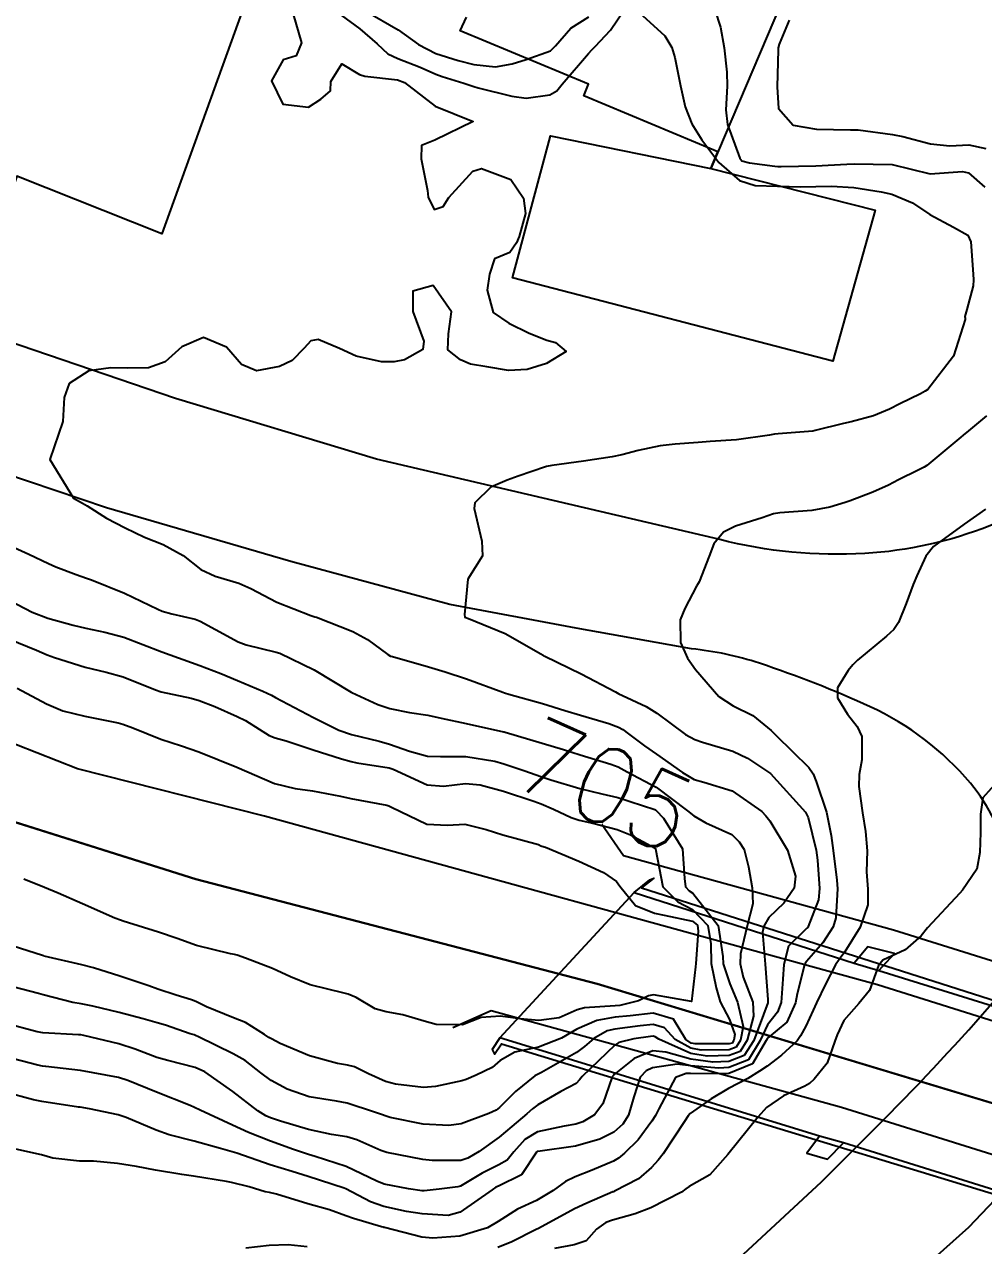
# Model space of a CAD drawing. Header units: metres. Extents: x 298520 to 308411, y 7433745 to 7450750.
# Drawn here: x 305872.2 to 305922.5, y 7435887 to 7435951 of the extents above; entities that cross this region are included whole.
import ezdxf
from ezdxf.enums import TextEntityAlignment as Align

# ---------------------------------------------------------------- set-up
doc = ezdxf.new("R2010")
doc.units = ezdxf.units.M
doc.header["$LTSCALE"] = 10
doc.linetypes.add('CONTINUO', pattern=[0])
for name, color, linetype in [('Cotas', 45, 'Continuous'), ('Curvas de Nivel 1m', 11, 'Continuous'), ('Curvas de Nivel 5m', 15, 'Continuous'), ('Edificações', 30, 'Continuous'), ('Eixo_Estaqueamento', 45, 'CONTINUO'), ('Linha Férrea', 251, 'TRACKS'), ('PONTE', 45, 'CONTINUO'), ('Pontes e viadutos', 190, 'Continuous'), ('Vias Primárias', 230, 'Continuous')]:
    doc.layers.add(name, color=color, linetype=linetype)
doc.styles.add('Style-STANDARD', font='STANDARD.shx')
doc.linetypes.add('TRACKS', pattern='A,0.15,[130,ltypeshp.shx,S=0.25,R=0,X=0,Y=0],0.15', length=0.3)

msp = doc.modelspace()

# ---------------------------------------------------------------- linework, layer by layer
at = {"layer": 'Curvas de Nivel 1m', "flags": 128}
for points, elevation in [([(305888.089, 7435952.047), (305889.794, 7435950.798), (305890.69, 7435950.016), (305891.254, 7435949.485), (305891.775, 7435949.255), (305892.96, 7435948.799), (305893.767, 7435948.427), (305894.101, 7435948.309), (305895.237, 7435947.958), (305895.76, 7435947.782), (305895.993, 7435947.714), (305897.753, 7435947.271), (305898.511, 7435947.163), (305899.754, 7435947.341), (305900.113, 7435947.549), (305900.394, 7435947.901), (305901.779, 7435949.509), (305901.957, 7435949.703), (305902.125, 7435949.877), (305902.929, 7435950.735), (305903.707, 7435951.861)], 703), ([(305904.235, 7435951.854), (305905.792, 7435950.43), (305906.145, 7435949.826), (305906.303, 7435949.3), (305906.613, 7435947.822), (305906.843, 7435946.723), (305907.202, 7435945.815), (305907.725, 7435944.98), (305908.619, 7435943.801), (305909.704, 7435942.852), (305910.519, 7435942.596), (305911.701, 7435942.557), (305912.922, 7435942.527), (305913.701, 7435942.53), (305914.529, 7435942.555), (305915.701, 7435942.485), (305917.133, 7435942.261), (305917.697, 7435942.131), (305918.775, 7435941.679), (305919.684, 7435941.076), (305920.917, 7435940.409), (305921.668, 7435939.989), (305921.832, 7435939.638), (305921.955, 7435937.946), (305921.972, 7435937.637), (305921.947, 7435937.329), (305921.62, 7435936.095), (305921.525, 7435935.731), (305921.53, 7435935.641), (305921.533, 7435935.562), (305920.916, 7435933.65), (305919.575, 7435931.9), (305919.445, 7435931.801), (305919.191, 7435931.674), (305918.111, 7435931.139), (305917.561, 7435930.868), (305916.734, 7435930.519), (305915.55, 7435930.197), (305915.152, 7435930.113), (305913.66, 7435929.738), (305913.543, 7435929.718), (305911.721, 7435929.578), (305911.541, 7435929.549), (305911.274, 7435929.498), (305909.538, 7435929.265), (305908.162, 7435929.178), (305907.536, 7435929.12), (305906.332, 7435929.025), (305905.534, 7435928.946), (305904.378, 7435928.694), (305903.529, 7435928.473), (305903.026, 7435928.367), (305901.526, 7435928.142), (305899.866, 7435927.905), (305899.578, 7435927.853), (305899.522, 7435927.838), (305898.089, 7435927.35), (305897.511, 7435927.15), (305896.664, 7435926.78), (305895.817, 7435925.947), (305895.78, 7435925.657), (305896.182, 7435923.943), (305896.225, 7435923.183), (305895.453, 7435921.95), (305895.272, 7435920.106), (305895.299, 7435919.952), (305895.393, 7435919.92), (305895.423, 7435919.912), (305895.483, 7435919.889), (305897.415, 7435919.097), (305899.277, 7435918.038), (305899.403, 7435917.965), (305899.435, 7435917.941), (305899.494, 7435917.909), (305901.389, 7435916.982), (305903.196, 7435916.041), (305903.374, 7435915.944), (305903.57, 7435915.857), (305904.811, 7435915.282), (305905.364, 7435914.932), (305906.868, 7435913.815), (305907.35, 7435913.54), (305907.751, 7435913.404), (305909.344, 7435912.94), (305910.127, 7435912.564), (305911.333, 7435911.76), (305913.165, 7435909.741), (305913.3, 7435909.458), (305913.719, 7435907.736), (305913.797, 7435907.213), (305913.904, 7435905.733), (305913.844, 7435905.137), (305913.309, 7435903.739), (305913.281, 7435903.691), (305913.232, 7435903.648), (305912.267, 7435902.705), (305912.031, 7435901.752), (305911.972, 7435900.982), (305911.881, 7435899.753), (305911.688, 7435899.245), (305911.171, 7435898.596), (305910.781, 7435897.766), (305910.164, 7435896.759), (305909.141, 7435896.353), (305908.613, 7435896.323), (305907.142, 7435896.442), (305906.439, 7435896.525), (305905.14, 7435896.336), (305904.804, 7435896.177), (305904.494, 7435895.846), (305904.154, 7435894.818), (305903.875, 7435893.852), (305903.587, 7435893.376), (305903.104, 7435892.969), (305902.373, 7435892.595), (305901.096, 7435892.232), (305899.131, 7435891.947), (305899.093, 7435891.941), (305899.074, 7435891.929), (305899.06, 7435891.91), (305898.269, 7435890.724), (305897.066, 7435890.131), (305896.925, 7435890.072), (305896.725, 7435889.935), (305895.051, 7435888.77), (305894.417, 7435888.599), (305893.05, 7435888.681), (305892.237, 7435888.802), (305891.054, 7435889.059), (305890.348, 7435889.303), (305889.063, 7435889.992), (305888.974, 7435890.031), (305887.072, 7435890.632), (305886.244, 7435890.89), (305885.081, 7435891.256), (305883.335, 7435891.851), (305883.09, 7435891.928), (305882.474, 7435892.106), (305881.097, 7435892.485), (305879.782, 7435892.822), (305879.102, 7435893.063), (305877.538, 7435893.736), (305877.11, 7435893.878), (305875.608, 7435894.185), (305875.114, 7435894.267), (305875.026, 7435894.28), (305873.118, 7435894.569), (305872.683, 7435894.661), (305871.125, 7435895.076)], 703), ([(305886.292, 7435951.579), (305886.724, 7435950.061), (305886.457, 7435949.382), (305885.774, 7435949.172), (305885.16, 7435948.079), (305885.745, 7435946.856), (305887.097, 7435946.702), (305887.749, 7435947.113), (305888.251, 7435947.55), (305888.269, 7435948.045), (305888.84, 7435948.971), (305889.767, 7435948.411), (305890.058, 7435948.318), (305891.764, 7435948.125), (305892.123, 7435947.996), (305893.744, 7435946.747), (305895.733, 7435945.95), (305893.723, 7435944.969), (305893.021, 7435944.686), (305893.009, 7435943.987), (305893.346, 7435942.333), (305893.377, 7435941.983), (305893.683, 7435941.338), (305894.163, 7435941.496), (305894.449, 7435941.969), (305895.707, 7435943.345), (305896.173, 7435943.48), (305897.703, 7435942.907), (305898.364, 7435941.923), (305898.473, 7435941.13), (305898.151, 7435939.925), (305898.01, 7435939.576), (305897.654, 7435939.081), (305896.851, 7435938.738), (305896.591, 7435937.941), (305896.467, 7435937.105), (305896.783, 7435935.938), (305897.607, 7435935.37), (305898.676, 7435934.846), (305899.599, 7435934.48), (305900.046, 7435934.352), (305900.614, 7435933.895), (305899.586, 7435933.259), (305898.567, 7435932.936), (305897.583, 7435932.9), (305896.443, 7435933.083), (305895.586, 7435933.232), (305895.075, 7435933.445), (305894.404, 7435933.968), (305894.446, 7435934.812), (305894.604, 7435935.965), (305893.633, 7435937.346), (305892.572, 7435937.047), (305892.566, 7435935.99), (305893.15, 7435934.432), (305893.097, 7435933.985), (305892.13, 7435933.452), (305891.586, 7435933.351), (305890.918, 7435933.341), (305889.589, 7435933.635), (305888.724, 7435934.039), (305887.598, 7435934.519), (305887.211, 7435934.439), (305886.862, 7435934.057), (305886.241, 7435933.409), (305885.583, 7435933.107), (305884.362, 7435932.869), (305883.584, 7435933.203), (305882.799, 7435934.108), (305881.598, 7435934.621), (305880.454, 7435934.137), (305879.585, 7435933.35), (305878.714, 7435933.026), (305877.581, 7435933.014), (305876.725, 7435933.035), (305875.58, 7435932.867), (305874.537, 7435932.206), (305874.288, 7435931.483), (305874.212, 7435930.21), (305873.523, 7435928.22), (305874.778, 7435926.201), (305875.236, 7435925.939), (305875.489, 7435925.802), (305876.505, 7435925.158), (305877.478, 7435924.637), (305878.501, 7435924.16), (305879.469, 7435923.777), (305880.525, 7435923.195), (305881.456, 7435922.461), (305882.197, 7435922.113), (305883.448, 7435921.742), (305884.079, 7435921.455), (305885.433, 7435920.752), (305887.215, 7435920.052), (305887.422, 7435919.985), (305887.515, 7435919.956), (305889.415, 7435919.211), (305890.186, 7435918.793), (305891.265, 7435918.002), (305891.402, 7435917.923), (305891.51, 7435917.89), (305893.394, 7435917.36), (305894.262, 7435917.095), (305895.384, 7435916.719), (305897.285, 7435916.02), (305897.374, 7435915.987), (305897.595, 7435915.928), (305899.368, 7435915.43), (305900.535, 7435915.063), (305901.362, 7435914.82), (305902.842, 7435914.381), (305903.356, 7435914.192), (305903.575, 7435914.076), (305903.88, 7435913.852), (305904.718, 7435913.211), (305905.342, 7435912.785), (305906.711, 7435911.816), (305907.328, 7435911.449), (305907.824, 7435911.306), (305909.319, 7435910.849), (305910.865, 7435909.767), (305911.082, 7435909.545), (305911.298, 7435909.274), (305912.209, 7435907.751), (305912.63, 7435906.379), (305912.564, 7435905.747), (305912.03, 7435904.967), (305911.237, 7435904.207), (305910.974, 7435903.764), (305910.914, 7435903.449), (305911.047, 7435901.762), (305911.185, 7435899.922), (305911.191, 7435899.76), (305911.183, 7435899.738), (305910.453, 7435897.771), (305909.95, 7435896.979), (305909.146, 7435896.67), (305908.305, 7435896.639), (305907.148, 7435896.788), (305905.832, 7435897.151), (305905.154, 7435897.217), (305904.175, 7435896.822), (305903.135, 7435895.985), (305903.072, 7435895.922), (305903.029, 7435895.861), (305902.538, 7435894.446), (305902.1, 7435893.87), (305901.488, 7435893.498), (305901.108, 7435893.375), (305900.5, 7435893.282), (305899.104, 7435892.972), (305898.436, 7435892.58), (305897.863, 7435891.922), (305897.511, 7435891.501), (305897.083, 7435891.249), (305896.204, 7435890.815), (305895.066, 7435890.136), (305894.937, 7435890.089), (305893.945, 7435889.971), (305893.159, 7435889.882), (305893.062, 7435889.883), (305892.34, 7435889.987), (305891.066, 7435890.237), (305890.675, 7435890.4), (305889.08, 7435891.155), (305887.453, 7435891.68), (305887.089, 7435891.789), (305886.311, 7435892.058), (305885.097, 7435892.49), (305883.956, 7435892.942), (305883.105, 7435893.328), (305881.412, 7435894.117), (305881.115, 7435894.256), (305880.887, 7435894.353), (305879.127, 7435895.057), (305877.627, 7435895.674), (305877.138, 7435895.823), (305875.143, 7435896.19), (305873.325, 7435896.397), (305873.145, 7435896.421), (305872.898, 7435896.47), (305871.15, 7435896.92)], 704), ([(305890.102, 7435951.732), (305891.794, 7435950.743), (305892.865, 7435949.989), (305893.778, 7435949.511), (305894.949, 7435949.137), (305895.773, 7435948.931), (305896.896, 7435948.814), (305897.773, 7435948.962), (305898.509, 7435949.19), (305899.78, 7435949.659), (305900.055, 7435949.906), (305900.853, 7435950.839), (305901.806, 7435951.433)], 702), ([(305908.412, 7435951.804), (305908.71, 7435950.89), (305908.899, 7435949.799), (305909.044, 7435948.524), (305909.047, 7435947.797), (305908.977, 7435946.565), (305909.077, 7435945.797), (305909.715, 7435944.016), (305909.816, 7435943.89), (305910.222, 7435943.782), (305911.546, 7435943.597), (305911.711, 7435943.587), (305911.884, 7435943.585), (305913.712, 7435943.628), (305915.335, 7435943.716), (305915.713, 7435943.728), (305917.713, 7435943.69), (305919.708, 7435943.204), (305921.397, 7435943.331), (305921.709, 7435943.263), (305922.572, 7435942.502)], 702), ([(305912.303, 7435951.258), (305911.786, 7435949.992), (305911.733, 7435949.811), (305911.728, 7435949.761), (305911.73, 7435949.708), (305911.676, 7435947.761), (305911.746, 7435946.635), (305912.509, 7435945.752), (305913.731, 7435945.546), (305915.521, 7435945.503), (305915.731, 7435945.508), (305915.932, 7435945.507), (305917.729, 7435945.269), (305918.258, 7435945.154), (305919.724, 7435944.774), (305920.731, 7435944.663), (305921.724, 7435944.717), (305922.622, 7435944.531)], 701), ([(305922.662, 7435930.523), (305921.601, 7435929.639), (305921.542, 7435929.592), (305921.2, 7435929.306), (305919.525, 7435927.918), (305919.376, 7435927.82), (305919.062, 7435927.675), (305918.033, 7435927.167), (305917.511, 7435926.886), (305916.688, 7435926.515), (305915.498, 7435926.055), (305915.245, 7435925.966), (305914.442, 7435925.726), (305913.491, 7435925.553), (305911.81, 7435925.436), (305911.489, 7435925.378), (305910.891, 7435925.173), (305909.482, 7435924.723), (305908.861, 7435924.414), (305908.346, 7435923.801), (305908.111, 7435923.159), (305907.579, 7435921.809), (305907.534, 7435921.726), (305907.449, 7435921.579), (305906.828, 7435920.42), (305906.596, 7435919.818), (305906.599, 7435918.63), (305906.967, 7435917.814), (305907.394, 7435917.223), (305908.624, 7435915.797), (305909.368, 7435915.317), (305910.397, 7435914.808), (305911.356, 7435914.026), (305911.616, 7435913.757), (305913.336, 7435912.08), (305913.559, 7435911.738), (305913.716, 7435911.347), (305914.269, 7435909.73), (305914.508, 7435908.51), (305914.618, 7435907.727), (305914.812, 7435906.172), (305914.835, 7435905.724), (305914.758, 7435904.204), (305914.617, 7435903.726), (305914.067, 7435902.889), (305913.215, 7435901.902), (305913.143, 7435901.811), (305913.114, 7435901.741), (305912.716, 7435900.219), (305912.629, 7435899.746), (305912.187, 7435898.736), (305911.164, 7435897.894), (305911.091, 7435897.761), (305910.377, 7435896.539), (305909.137, 7435896.03), (305908.917, 7435896.011), (305907.136, 7435896.044), (305906.91, 7435896.04), (305906.349, 7435895.822), (305905.474, 7435894.192), (305905.295, 7435893.837), (305905.11, 7435893.533), (305904.385, 7435892.562), (305903.668, 7435891.854), (305903.353, 7435891.593), (305903.087, 7435891.441), (305901.974, 7435890.976), (305901.074, 7435890.621), (305900.578, 7435890.38), (305899.936, 7435889.897), (305899.058, 7435889.382), (305898.056, 7435888.917), (305897.046, 7435888.276), (305896.476, 7435887.939), (305895.038, 7435887.504), (305893.614, 7435887.397), (305893.038, 7435887.461), (305891.084, 7435887.959), (305891.043, 7435887.968), (305891.016, 7435887.973), (305890.921, 7435888.002), (305889.452, 7435888.429), (305889.048, 7435888.581), (305888.205, 7435888.885), (305887.055, 7435889.211), (305885.412, 7435889.713), (305885.06, 7435889.794), (305884.827, 7435889.84), (305883.977, 7435890.086), (305883.066, 7435890.32), (305882.797, 7435890.373), (305881.071, 7435890.657), (305880.457, 7435890.745), (305879.075, 7435890.969), (305878.083, 7435891.155), (305877.08, 7435891.311), (305875.829, 7435891.436), (305875.082, 7435891.445), (305873.689, 7435891.605), (305873.086, 7435891.767), (305871.124, 7435892.208)], 702), ([(305922.598, 7435925.629), (305921.485, 7435924.827), (305919.878, 7435923.664), (305919.468, 7435923.156), (305919.002, 7435922.13), (305918.804, 7435921.676), (305918.438, 7435920.68), (305918.045, 7435919.684), (305917.796, 7435919.31), (305917.416, 7435918.971), (305915.897, 7435917.713), (305915.647, 7435917.469), (305915.394, 7435917.159), (305914.845, 7435916.262), (305914.846, 7435915.725), (305915.364, 7435914.866), (305915.878, 7435914.232), (305916.109, 7435913.709), (305916.122, 7435912.489), (305915.979, 7435911.71), (305915.957, 7435911.077), (305916.15, 7435909.707), (305916.316, 7435908.728), (305916.39, 7435907.703), (305916.366, 7435906.603), (305916.439, 7435905.702), (305916.429, 7435904.887), (305916.035, 7435903.708), (305915.22, 7435902.421), (305914.922, 7435902.017), (305914.737, 7435901.725), (305914.209, 7435900.719), (305913.743, 7435899.734), (305913.56, 7435899.356), (305913.171, 7435898.516), (305912.901, 7435898.007), (305912.721, 7435897.744), (305911.9, 7435897.004), (305911.143, 7435896.418), (305910.755, 7435896.15), (305910.138, 7435895.775), (305909.127, 7435895.243), (305908.209, 7435894.712), (305907.114, 7435893.943), (305907.009, 7435893.812), (305906.819, 7435893.524), (305905.704, 7435891.831), (305905.435, 7435891.487), (305905.082, 7435891.108), (305904.402, 7435890.518), (305903.136, 7435889.859), (305903.085, 7435889.837), (305903.063, 7435889.831), (305901.686, 7435889.245), (305901.053, 7435888.935), (305899.152, 7435887.908), (305899.042, 7435887.853), (305897.754, 7435887.205), (305897.033, 7435886.91)], 701), ([(305871.432, 7435920.835), (305872.601, 7435920.228), (305873.42, 7435919.899), (305874.759, 7435919.543), (305875.415, 7435919.39), (305876.419, 7435919.174), (305877.41, 7435918.909), (305879.403, 7435918.15), (305881.392, 7435917.424), (305882.492, 7435917.004), (305883.381, 7435916.644), (305884.709, 7435916.08), (305885.163, 7435915.866), (305885.37, 7435915.753), (305886.037, 7435915.393), (305887.359, 7435914.7), (305888.691, 7435914.037), (305889.351, 7435913.805), (305890.804, 7435913.465), (305891.346, 7435913.31), (305892.399, 7435912.933), (305893.34, 7435912.677), (305894.023, 7435912.653), (305895.34, 7435912.65), (305896.863, 7435912.409), (305897.336, 7435912.274), (305898.395, 7435911.919), (305899.328, 7435911.589), (305899.797, 7435911.432), (305901.319, 7435910.97), (305902.478, 7435910.706), (305903.313, 7435910.501), (305905.259, 7435909.875), (305905.303, 7435909.854), (305905.334, 7435909.83), (305905.709, 7435909.416), (305906.707, 7435907.816), (305906.813, 7435906.261), (305906.862, 7435905.814), (305907.057, 7435905.619), (305907.25, 7435905.484), (305908.584, 7435903.796), (305908.834, 7435902.177), (305908.852, 7435901.794), (305909.197, 7435900.735), (305909.599, 7435899.784), (305909.896, 7435898.505), (305909.755, 7435897.781), (305909.525, 7435897.416), (305909.155, 7435897.284), (305907.692, 7435897.268), (305907.156, 7435897.358), (305906.33, 7435897.822), (305905.76, 7435898.422), (305905.17, 7435898.598), (305904.49, 7435898.527), (305903.168, 7435898.363), (305902.76, 7435898.271), (305902.057, 7435897.871), (305901.577, 7435897.455), (305901.152, 7435897.134), (305899.321, 7435896.084), (305899.144, 7435896.002), (305899.079, 7435895.975), (305898.973, 7435895.912), (305897.953, 7435895.099), (305897.118, 7435894.246), (305896.94, 7435894.107), (305896.555, 7435893.936), (305895.107, 7435893.403), (305894.459, 7435893.313), (305893.107, 7435893.384), (305891.372, 7435893.736), (305891.111, 7435893.818), (305890.975, 7435893.866), (305890.565, 7435894.008), (305889.12, 7435894.48), (305888.567, 7435894.59), (305887.124, 7435894.81), (305885.981, 7435895.21), (305885.137, 7435895.674), (305884.599, 7435896.078), (305883.772, 7435896.713), (305883.153, 7435897.064), (305881.321, 7435897.959), (305881.162, 7435898.029), (305881.097, 7435898.055), (305880.895, 7435898.124), (305879.598, 7435898.574), (305879.168, 7435898.698), (305878.43, 7435898.897), (305877.174, 7435899.238), (305875.787, 7435899.574), (305875.178, 7435899.68), (305874.739, 7435899.757), (305873.182, 7435900.154), (305872.945, 7435900.222), (305871.19, 7435900.684)], 706), ([(305871.409, 7435918.806), (305872.828, 7435918.226), (305873.399, 7435917.986), (305873.768, 7435917.844), (305875.39, 7435917.33), (305876.486, 7435917.079), (305877.383, 7435916.839), (305879.078, 7435916.153), (305879.372, 7435916.048), (305880.948, 7435915.706), (305881.368, 7435915.599), (305882.193, 7435915.284), (305883.359, 7435914.757), (305883.799, 7435914.535), (305884.518, 7435914.083), (305885.026, 7435913.751), (305885.349, 7435913.629), (305885.934, 7435913.477), (305887.343, 7435913.011), (305888.834, 7435912.539), (305889.336, 7435912.388), (305889.635, 7435912.325), (305891.334, 7435912.069), (305891.53, 7435911.998), (305893.321, 7435911.171), (305894.182, 7435911.105), (305895.322, 7435911.241), (305896.099, 7435911.164), (305897.316, 7435910.831), (305898.912, 7435910.311), (305899.307, 7435910.174), (305899.95, 7435909.9), (305900.87, 7435909.458), (305901.297, 7435909.32), (305902.012, 7435909.156), (305903.293, 7435908.828), (305903.991, 7435908.551), (305905.283, 7435907.846), (305905.295, 7435907.83), (305905.301, 7435907.812), (305905.675, 7435905.826), (305906.467, 7435905.044), (305907.241, 7435904.631), (305908.038, 7435903.802), (305908.195, 7435902.828), (305908.218, 7435901.8), (305908.47, 7435900.521), (305908.686, 7435899.795), (305909.174, 7435898.872), (305909.458, 7435898.077), (305909.41, 7435897.786), (305909.314, 7435897.635), (305909.16, 7435897.584), (305907.383, 7435897.584), (305907.16, 7435897.623), (305906.883, 7435897.814), (305906.237, 7435898.887), (305905.177, 7435899.201), (305903.959, 7435899.068), (305903.174, 7435898.983), (305902.22, 7435898.822), (305901.168, 7435898.358), (305900.372, 7435897.892), (305899.158, 7435897.424), (305897.922, 7435897.155), (305897.151, 7435896.719), (305896.723, 7435896.359), (305895.891, 7435895.943), (305895.367, 7435895.72), (305895.138, 7435895.645), (305893.756, 7435895.349), (305893.133, 7435895.31), (305891.655, 7435895.475), (305891.137, 7435895.619), (305890.237, 7435896.014), (305889.503, 7435896.382), (305889.147, 7435896.479), (305888.618, 7435896.565), (305887.152, 7435896.961), (305885.61, 7435897.614), (305885.161, 7435897.848), (305885.018, 7435897.929), (305884.791, 7435898.076), (305883.794, 7435898.716), (305883.171, 7435898.954), (305881.756, 7435899.535), (305881.18, 7435899.819), (305880.958, 7435899.901), (305880.16, 7435900.135), (305879.188, 7435900.463), (305878.719, 7435900.625), (305877.197, 7435901.132), (305875.819, 7435901.569), (305875.206, 7435901.737), (305873.239, 7435902.193), (305873.213, 7435902.2), (305873.152, 7435902.221), (305871.219, 7435902.831)], 707), ([(305871.826, 7435916.235), (305873.365, 7435915.409), (305874.212, 7435915.058), (305875.359, 7435914.773), (305877.115, 7435914.412), (305877.355, 7435914.353), (305877.888, 7435914.165), (305879.347, 7435913.572), (305880.432, 7435913.222), (305881.341, 7435912.908), (305883.333, 7435912.1), (305885.32, 7435911.235), (305886.392, 7435910.984), (305887.315, 7435910.851), (305888.77, 7435910.576), (305889.309, 7435910.457), (305891.207, 7435910.099), (305891.304, 7435910.074), (305891.455, 7435909.998), (305893.294, 7435909.112), (305894.389, 7435909.059), (305895.295, 7435909.112), (305896.41, 7435908.82), (305897.289, 7435908.542), (305899.157, 7435908.038), (305899.284, 7435907.978), (305899.335, 7435907.961), (305899.522, 7435907.906), (305901.272, 7435907.169), (305902.563, 7435906.567), (305903.257, 7435906.103), (305903.421, 7435905.857), (305904.242, 7435904.844), (305905.239, 7435904.446), (305905.743, 7435904.337), (305907.235, 7435904.014), (305907.489, 7435903.807), (305907.541, 7435903.496), (305907.405, 7435901.808), (305907.394, 7435901.624), (305907.183, 7435899.81), (305905.188, 7435900.153), (305904.919, 7435900.111), (305904.401, 7435899.848), (305903.432, 7435899.606), (305903.18, 7435899.581), (305901.57, 7435899.485), (305901.178, 7435899.374), (305900.242, 7435898.962), (305899.172, 7435898.813), (305898.197, 7435898.895), (305897.174, 7435899.04), (305896.148, 7435898.965), (305895.169, 7435898.586), (305893.797, 7435898.598), (305893.171, 7435898.774), (305892.05, 7435899.116), (305891.176, 7435899.276), (305890.593, 7435899.425), (305889.59, 7435900.024), (305889.185, 7435900.19), (305888.971, 7435900.247), (305887.192, 7435900.687), (305886.154, 7435901.105), (305885.205, 7435901.545), (305883.787, 7435902.091), (305883.36, 7435902.243), (305883.215, 7435902.279), (305883.006, 7435902.311), (305881.219, 7435902.747), (305880.209, 7435903.122), (305879.226, 7435903.45), (305877.375, 7435904.025), (305877.232, 7435904.07), (305876.935, 7435904.173), (305875.244, 7435904.928), (305873.963, 7435905.499), (305873.256, 7435905.787), (305872.167, 7435906.231)], 708), ([(305887.032, 7435886.957), (305886.035, 7435887.057), (305885.032, 7435887.02), (305883.813, 7435886.871)], 701)]:
    msp.add_lwpolyline(points, dxfattribs=dict(at, elevation=elevation))
at = {"layer": 'Curvas de Nivel 5m', "flags": 128}
for points, elevation in [([(305871.468, 7435923.705), (305872.436, 7435923.257), (305873.458, 7435922.772), (305873.841, 7435922.599), (305874.915, 7435922.198), (305875.45, 7435922.013), (305875.718, 7435921.918), (305877.439, 7435921.22), (305879.197, 7435920.382), (305879.425, 7435920.281), (305879.934, 7435920.142), (305881.148, 7435919.852), (305881.419, 7435919.745), (305882.218, 7435919.309), (305883.409, 7435918.67), (305883.822, 7435918.509), (305885.403, 7435918.126), (305885.592, 7435918.068), (305887.39, 7435917.202), (305889.335, 7435916.03), (305889.373, 7435916.009), (305890.739, 7435915.382), (305891.365, 7435915.167), (305892.386, 7435914.967), (305893.361, 7435914.819), (305894.06, 7435914.669), (305895.357, 7435914.379), (305897.326, 7435913.957), (305897.353, 7435913.95), (305897.413, 7435913.929), (305899.347, 7435913.349), (305900.478, 7435913.027), (305901.342, 7435912.75), (305902.95, 7435912.251), (305903.335, 7435912.108), (305903.497, 7435912.02), (305903.814, 7435911.853), (305905.321, 7435911.043), (305906.978, 7435909.813), (305907.3, 7435909.548), (305907.932, 7435909.169), (305909.291, 7435908.56), (305909.691, 7435908.188), (305909.952, 7435907.78), (305910.169, 7435906.877), (305910.357, 7435905.773), (305910.397, 7435904.925), (305910.107, 7435903.777), (305909.753, 7435902.317), (305909.737, 7435901.782), (305909.891, 7435901.091), (305910.399, 7435899.772), (305910.443, 7435899.039), (305910.104, 7435897.776), (305909.738, 7435897.197), (305909.151, 7435896.981), (305907.999, 7435896.952), (305907.152, 7435897.089), (305905.464, 7435897.835), (305905.282, 7435897.956), (305905.164, 7435897.992), (305905.028, 7435897.978), (305904.167, 7435897.85), (305903.364, 7435897.654), (305903.158, 7435897.526), (305902.31, 7435896.704), (305901.449, 7435895.877), (305901.306, 7435895.704), (305901.129, 7435895.517), (305900.322, 7435895.089), (305899.12, 7435894.389), (305898.849, 7435894.18), (305898.539, 7435893.916), (305897.763, 7435893.266), (305897.101, 7435892.696), (305896.052, 7435891.946), (305895.448, 7435891.594), (305895.086, 7435891.481), (305893.589, 7435891.471), (305893.086, 7435891.519), (305891.2, 7435891.89), (305891.092, 7435891.924), (305890.89, 7435892.003), (305889.639, 7435892.562), (305889.1, 7435892.715), (305888.297, 7435892.841), (305887.103, 7435893.106), (305885.634, 7435893.538), (305885.109, 7435893.715), (305884.859, 7435893.822), (305884.434, 7435894.08), (305883.128, 7435895.094), (305881.666, 7435896.115), (305881.145, 7435896.343), (305879.722, 7435896.714), (305879.15, 7435896.882), (305878.007, 7435897.309), (305877.157, 7435897.585), (305875.319, 7435898.03), (305875.162, 7435898.056), (305875.039, 7435898.069), (305873.162, 7435898.174), (305872.86, 7435898.223), (305871.167, 7435898.667)], 705), ([(305923.331, 7435911.46), (305922.461, 7435910.484), (305922.346, 7435909.63), (305922.341, 7435908.678), (305922.305, 7435907.63), (305922.151, 7435906.749), (305921.395, 7435905.639), (305921.251, 7435905.489), (305919.562, 7435903.665), (305919.229, 7435903.259), (305918.386, 7435902.514), (305917.216, 7435901.978), (305916.99, 7435901.693), (305916.512, 7435900.381), (305915.963, 7435899.708), (305915.174, 7435898.817), (305914.819, 7435898.071), (305914.708, 7435897.725), (305914.291, 7435896.584), (305913.624, 7435895.735), (305913.363, 7435895.505), (305913.129, 7435895.371), (305912.009, 7435894.866), (305911.118, 7435894.248), (305910.681, 7435893.766), (305909.093, 7435891.79), (305908.148, 7435890.728), (305907.068, 7435890.12), (305906.892, 7435889.986), (305906.662, 7435889.816), (305905.055, 7435888.998), (305904.22, 7435888.68), (305903.048, 7435888.353), (305902.689, 7435888.221), (305902.2, 7435887.868), (305901.656, 7435887.255), (305901.035, 7435887.053), (305900.004, 7435886.867)], 700)]:
    msp.add_lwpolyline(points, dxfattribs=dict(at, elevation=elevation))
at = {"layer": 'Edificações'}
for points in [[(305885.959, 7435958.224), (305879.406, 7435940.065), (305871.806, 7435943.08), (305869.655, 7435936.795), (305860.928, 7435940.1), (305864.058, 7435947.682), (305863.076, 7435948.082), (305860.089, 7435941.094), (305856.235, 7435942.692), (305855.944, 7435942.038), (305850.063, 7435944.361), (305852.617, 7435950.237), (305849.897, 7435951.734), (305847.455, 7435945.525), (305835.24, 7435950.686), (305836.516, 7435953.457)], [(305913.361, 7435955.613), (305908.19, 7435943.489), (305916.819, 7435941.297), (305914.601, 7435933.379), (305897.787, 7435937.746), (305899.787, 7435945.191), (305908.19, 7435943.489), (305908.561, 7435944.357), (305901.533, 7435947.298), (305901.787, 7435947.895), (305895.055, 7435950.697), (305895.383, 7435951.424)]]:
    msp.add_lwpolyline(points, dxfattribs=at)
at = {"layer": 'Eixo_Estaqueamento'}
msp.add_lwpolyline([(305645.017, 7436096.315), (305661.02, 7436071.863), (305678.2, 7436047.897), (305696.097, 7436025.188), (305723.755, 7435997.052), (305735.18, 7435986.894), (305760.876, 7435966.424), (305786.711, 7435949.033), (305815.171, 7435933.297), (305845.541, 7435919.118), (305868.578, 7435910.192), (305881.18, 7435906.223), (305902.227, 7435900.737), (305939.654, 7435889.448), (305949.225, 7435886.473)], dxfattribs=at)
at = {"layer": 'Linha Férrea', "flags": 128}
msp.add_lwpolyline([(307827.162, 7434249.95), (307821.558, 7434258.806), (307819.524, 7434262.43), (307816.304, 7434268.219), (307813.681, 7434272.301), (307811.637, 7434275.461), (307798.221, 7434296.136), (307773.738, 7434334.032), (307761.734, 7434352.011), (307752.472, 7434367.888), (307735.134, 7434393.38), (307710.738, 7434431.015), (307694.807, 7434455.28), (307677.699, 7434482.208), (307665.381, 7434501.663), (307643.884, 7434534.842), (307627.559, 7434562.543), (307613.51, 7434586.874), (307596.955, 7434617.47), (307576.402, 7434659.978), (307564.169, 7434687.319), (307541.059, 7434734.946), (307530.172, 7434758.545), (307516.917, 7434785.92), (307501.763, 7434817.247), (307481.679, 7434859.302), (307459.201, 7434904.199), (307442.79, 7434936.268), (307425.275, 7434968.915), (307411.694, 7434992.242), (307402.565, 7435007.679), (307388.848, 7435028.501), (307366.947, 7435058.298), (307352.497, 7435076.75), (307335.708, 7435095.815), (307323.737, 7435108.404), (307304.876, 7435127.211), (307280.641, 7435149.596), (307260.895, 7435166.247), (307239.502, 7435183.006), (307222.59, 7435195.397), (307206.912, 7435206.431), (307191.542, 7435216.923), (307180.978, 7435223.581), (307147.083, 7435245.035), (307110.179, 7435267.866), (307071.327, 7435292.081), (307013.035, 7435328.917), (306934.22, 7435378.293), (306890.853, 7435406.012), (306860.761, 7435425.266), (306830.445, 7435444.172), (306783.165, 7435474.002), (306743.292, 7435499.125), (306730.646, 7435506.804), (306700.006, 7435524.558), (306649.968, 7435556.158), (306620.536, 7435574.685), (306585.884, 7435596.365), (306549.21, 7435619.443), (306511.464, 7435642.992), (306481.3, 7435662.066), (306449.914, 7435681.79), (306417.31, 7435702.158), (306386.499, 7435720.658), (306359.57, 7435735.78), (306332.265, 7435749.95), (306295.736, 7435767.254), (306254.914, 7435784.832), (306234.551, 7435793.029), (306198.8, 7435806.042), (306177.427, 7435813.736), (306139.201, 7435826.142), (306101.034, 7435838.043), (306051.969, 7435853.031), (306008.186, 7435866.647), (306003.579, 7435868.042), (305974.115, 7435878.736), (305939.654, 7435889.448), (305902.227, 7435900.737), (305881.18, 7435906.223), (305868.578, 7435910.192), (305845.541, 7435919.118), (305815.171, 7435933.297), (305786.711, 7435949.033), (305760.876, 7435966.424), (305735.18, 7435986.894), (305723.755, 7435997.052), (305696.097, 7436025.188), (305678.2, 7436047.897), (305661.02, 7436071.863), (305645.017, 7436096.315), (305622.371, 7436129.703), (305596.142, 7436168.749), (305576.091, 7436198.746), (305559.429, 7436223.15), (305539.44, 7436252.716), (305521.42, 7436279.841), (305512.691, 7436292.824), (305499.486, 7436312.983), (305480.027, 7436341.606), (305460.301, 7436370.83), (305441.558, 7436398.43), (305421.25, 7436428.242), (305402.577, 7436456.088), (305384.092, 7436483.75), (305369.125, 7436505.554), (305351.225, 7436532.173), (305338.344, 7436551.44), (305322.726, 7436574.869), (305306.914, 7436598.296), (305293.244, 7436619.058), (305277.818, 7436644.307), (305263.888, 7436668.981), (305254.713, 7436687.725), (305243.781, 7436710.837), (305233.952, 7436734.393), (305225.106, 7436755.865), (305215.533, 7436780.472), (305201.607, 7436815.682), (305193.173, 7436837.83), (305177.384, 7436877.752), (305166.792, 7436904.686), (305153.942, 7436937.689), (305141.501, 7436969.136), (305130.697, 7436996.497), (305122.016, 7437018.504), (305113.061, 7437043.102), (305101.513, 7437072.011), (305093.245, 7437092.935), (305082.037, 7437121.364), (305073.353, 7437143.916), (305060.568, 7437176.453), (305050.18, 7437206.397), (305043.414, 7437227.867), (305037.467, 7437248.165), (305034.526, 7437261.706), (305031.724, 7437274.104), (305028.718, 7437297.869), (305025.03, 7437326.573), (305023.117, 7437358.555), (305023.119, 7437387.114), (305024.829, 7437414.867), (305027.312, 7437439.505), (305027.407, 7437441.256), (305030.711, 7437462.666), (305036.039, 7437488.902), (305042.465, 7437516.919), (305048.776, 7437544.538), (305055.475, 7437572.1), (305062.866, 7437603.389), (305069.498, 7437630.688), (305077.032, 7437662.821), (305085.46, 7437698.138), (305091.819, 7437727.643), (305097.21, 7437749.95), (305103.918, 7437777.268), (305111.101, 7437807.1), (305121.202, 7437849.915), (305125.406, 7437866.973), (305130.992, 7437888.732), (305137.356, 7437914.575), (305143.477, 7437941.139), (305150.277, 7437969.227), (305155.626, 7437993.858), (305160.498, 7438017.389), (305165.529, 7438047.968), (305167.399, 7438065.921), (305168.452, 7438080.499), (305168.697, 7438098.822), (305168.499, 7438111.609), (305167.442, 7438129.409), (305165.734, 7438144.803), (305163.051, 7438159.253), (305157.36, 7438183.653), (305149.712, 7438209.61), (305142.146, 7438230.516), (305132.877, 7438252.552), (305120.435, 7438277.838), (305109.119, 7438297.22), (305107.007, 7438300.233), (305099.258, 7438311.382), (305091.426, 7438322.415), (305083.384, 7438332.797), (305079.569, 7438337.519), (305074.8, 7438344.056), (305056.823, 7438367.077), (305041.935, 7438386.352), (305023.225, 7438411.978), (305005.975, 7438436.561), (304993.284, 7438456.495), (304983.121, 7438473.171), (304969.538, 7438498.699), (304959.938, 7438517.087), (304947.328, 7438543.432), (304933.09, 7438572.791), (304924.306, 7438590.948), (304918.204, 7438604.464), (304911.783, 7438619.158), (304905.926, 7438632.437), (304900.315, 7438648.46), (304895.834, 7438661.886), (304892.174, 7438674.496), (304887.946, 7438691.238), (304884.694, 7438706.937), (304881.848, 7438723.698), (304879.326, 7438740.134), (304878.187, 7438758.916), (304877.537, 7438778.358), (304877.211, 7438799.094), (304877.455, 7438830.881), (304877.861, 7438863.017), (304878.268, 7438892.702), (304878.595, 7438920.109), (304878.677, 7438952.239), (304877.945, 7438980.303), (304876.318, 7439009.018), (304874.936, 7439022.788), (304873.229, 7439037.841), (304870.14, 7439056.141), (304864.855, 7439082.077), (304859.079, 7439105.013), (304850.377, 7439133.889), (304843.057, 7439154.06), (304836.382, 7439171.237), (304828.249, 7439190.114), (304817.674, 7439211.83), (304806.69, 7439232.736), (304796.364, 7439250.871), (304785.222, 7439269.009), (304772.779, 7439289.097), (304755.7, 7439316.738), (304736.912, 7439345.938), (304718.848, 7439374.335), (304700.222, 7439403.624), (304676.465, 7439440.714), (304659.061, 7439468.061), (304641.493, 7439495.549), (304629.289, 7439514.996), (304612.29, 7439541.915), (304598.786, 7439563.312), (304583.088, 7439588.524), (304568.608, 7439611.383), (304554.371, 7439633.59), (304540.465, 7439656.114), (304527.858, 7439675.88), (304515.488, 7439695.965), (304501.015, 7439718.74), (304492.557, 7439732.179), (304481.09, 7439749.95), (304464.698, 7439773.555), (304458.701, 7439781.55), (304447.468, 7439795.482), (304430.85, 7439814.016), (304417.942, 7439826.867), (304407.625, 7439836.385), (304393.358, 7439848.486), (304380.404, 7439858.342), (304362.661, 7439870.737), (304347.086, 7439880.296), (304333.248, 7439887.82), (304320.73, 7439894.061), (304304.927, 7439900.989), (304286.443, 7439908.157), (304266.642, 7439915.416), (304246.691, 7439922.501), (304225.186, 7439929.977), (304198.999, 7439939.195), (304168.468, 7439950.001), (304152.888, 7439955.629), (304135.919, 7439962.486), (304121.351, 7439968.798), (304105.783, 7439976.385), (304088.736, 7439985.334), (304071.183, 7439995.831), (304051.503, 7440008.737), (304042.509, 7440015.334), (304023.022, 7440030.473), (304002.682, 7440048.64), (303992.184, 7440058.522), (303980.444, 7440070.491), (303965.024, 7440086.226), (303949.368, 7440102.496), (303932.051, 7440120.671), (303917.21, 7440136.166), (303903.071, 7440150.772), (303879.085, 7440174.998), (303863.629, 7440189.711), (303849.061, 7440203.116), (303838.551, 7440211.886), (303825.964, 7440222.577), (303811.471, 7440233.814), (303798.026, 7440243.583), (303789.167, 7440249.782, 0.048699), (303782.733, 7440254.326, -0.013971), (303778.977, 7440256.716, 0.011385), (303767.539, 7440264.078, 0.000455), (303759.243, 7440269.144, 0.004014), (303749.319, 7440275.082, 0.008965), (303739.521, 7440280.605), (303729.166, 7440286.199), (303717.711, 7440292.151), (303693.717, 7440304.367), (303679.104, 7440311.896), (303660.942, 7440321.331), (303642.972, 7440330.918), (303636.468, 7440334.548), (303624.836, 7440341.295), (303611.994, 7440348.943), (303603.079, 7440354.598), (303596.281, 7440359.102), (303587.51, 7440365.427), (303578.605, 7440372.221), (303569.48, 7440379.633), (303558.633, 7440389.129), (303549.894, 7440397.253), (303541.539, 7440405.465), (303534.882, 7440412.293), (303523.465, 7440424.473), (303512.292, 7440437.463), (303502.617, 7440449.258), (303497.008, 7440456.501), (303488.044, 7440468.694), (303481.424, 7440477.682), (303475.375, 7440486.349), (303465.786, 7440500.535), (303456.113, 7440515.599), (303445.613, 7440532.252), (303432.87, 7440552.628), (303423.186, 7440568.064, -0.000757), (303417.987, 7440576.145, 0.007668), (303411.654, 7440585.694), (303403.602, 7440597.441), (303394.768, 7440609.244), (303388.857, 7440616.919), (303381.264, 7440625.91), (303374.43, 7440633.824), (303364.889, 7440644.089), (303358.774, 7440650.239), (303349.646, 7440658.739), (303339.722, 7440667.523), (303332.656, 7440673.464), (303326.724, 7440678.049, -0.018136), (303320.919, 7440682.537, 0.027105), (303312.535, 7440688.782, -0.001525), (303306.785, 7440692.624), (303296.835, 7440699.316), (303291.583, 7440702.647), (303280.845, 7440709.238, 0.008003), (303271.247, 7440714.648, 0.013057), (303255.936, 7440722.447, -0.001991), (303248.373, 7440726.091, 0.012147), (303243.6, 7440728.272, -0.002135), (303237.368, 7440730.971), (303223.7, 7440736.96), (303210.103, 7440742.741), (303193.904, 7440749.566), (303189.82, 7440751.298), (303177.394, 7440756.464), (303158.988, 7440764.273), (303141.646, 7440771.615), (303117.098, 7440781.981), (303101.554, 7440788.524), (303093.446, 7440792.234), (303076.052, 7440800.18), (303054.932, 7440810.372), (303040.156, 7440817.979), (303025.349, 7440825.886), (303013.344, 7440832.756), (303004.06, 7440838.538), (302994.271, 7440845.093), (302982.623, 7440853.413), (302969.58, 7440863.652), (302962.58, 7440869.547), (302953.339, 7440877.801), (302943.024, 7440887.539), (302938.586, 7440892.147), (302933.331, 7440897.537), (302924.321, 7440907.75), (302915.904, 7440917.945), (302907.517, 7440928.751), (302899.78, 7440938.97), (302892.734, 7440949.154), (302888.762, 7440955.109), (302884.574, 7440961.747), (302879.485, 7440969.887), (302873.287, 7440980.614), (302867.777, 7440990.898), (302859.79, 7441006.768), (302851.229, 7441025.298), (302846.823, 7441035.61), (302841.669, 7441047.987), (302837.148, 7441059.318), (302829.38, 7441078.789), (302825.24, 7441088.834), (302821.857, 7441097.357), (302816.249, 7441111.473), (302810.672, 7441125.205), (302804.678, 7441140.046), (302799.05, 7441153.537), (302792.202, 7441169.326), (302786.803, 7441181.368), (302782.699, 7441189.728), (302780.991, 7441193.272, -0.024435), (302778.706, 7441197.526, 0.018839), (302775.042, 7441204.531), (302769.048, 7441215.01), (302764.16, 7441223.098), (302758.012, 7441232.567), (302751.033, 7441242.929), (302746.425, 7441249.467, 0.01417), (302742.29, 7441255.115, -0.010578), (302734.95, 7441264.491, 0.026045), (302726.645, 7441274.447), (302714.77, 7441287.265), (302702.588, 7441299.413), (302690.064, 7441310.886), (302682.561, 7441317.234), (302675.22, 7441323.247), (302666.869, 7441329.42, 0.027574), (302658.671, 7441335.283, -0.011091), (302655.152, 7441337.629, 0.01172), (302645.719, 7441343.898, 0.006642), (302635.246, 7441350.318, 0.010482), (302620.241, 7441358.823, 0.013683), (302599.223, 7441369.429, 0.008553), (302586.726, 7441375.052, 0.011788), (302575.046, 7441379.747, 0.002778), (302570.558, 7441381.4), (302560.876, 7441384.907), (302551.005, 7441388.04), (302546.217, 7441389.527, -0.019135), (302544.903, 7441389.88, 0.019296), (302522.937, 7441395.786, 0.000461), (302511.662, 7441398.344, 0.010049), (302501.513, 7441400.424), (302492.392, 7441402.102), (302485.288, 7441403.295), (302471.447, 7441405.533), (302444.869, 7441409.521), (302415.277, 7441413.929), (302384.345, 7441418.639), (302365.976, 7441421.32), (302360.247, 7441421.986), (302338.704, 7441425.134), (302306.002, 7441430.395), (302286.923, 7441434.198), (302278.604, 7441436.007), (302270.237, 7441438.277), (302260.05, 7441441.209), (302248.718, 7441444.793), (302234.932, 7441449.831), (302225.681, 7441453.688), (302223.91, 7441454.587), (302211.722, 7441460.078), (302198.55, 7441466.939), (302185.194, 7441474.434), (302176.266, 7441480.044), (302166.746, 7441486.088), (302155.705, 7441493.817), (302145.197, 7441501.908), (302133.651, 7441511.457), (302124.111, 7441520.003), (302113.796, 7441530.075), (302104.384, 7441540.03), (302095.467, 7441550.013), (302086.579, 7441560.931), (302077.65, 7441573.115), (302070.772, 7441583.077), (302062.647, 7441595.881), (302055.334, 7441608.401), (302048.687, 7441620.587), (302040.377, 7441636.793), (302032.957, 7441653.052), (302027.217, 7441666.295), (302023.745, 7441674.151), (302020.233, 7441682.946), (302013.855, 7441699.656), (302006.743, 7441720.028), (302000.143, 7441739.465), (301996.81, 7441749.517), (301993.173, 7441760.442), (301988.741, 7441774.004), (301985.313, 7441784.598), (301976.672, 7441811.028), (301970.969, 7441828.13), (301966.757, 7441840.46), (301961.824, 7441854.796), (301956.599, 7441869.324), (301952.694, 7441879.426), (301950.212, 7441885.776), (301947.263, 7441893.123), (301942.827, 7441902.996), (301936.943, 7441915.47), (301925.249, 7441938.089), (301919.939, 7441947.811), (301913.515, 7441959.082), (301904.124, 7441974.92), (301894.52, 7441990.438), (301891.413, 7441995.461), (301886.489, 7442003.183), (301878.67, 7442015.285), (301873.464, 7442023.436), (301865.157, 7442036.288), (301855.839, 7442050.938), (301845.976, 7442066.833), (301838.272, 7442079.461), (301830.416, 7442092.887), (301825.548, 7442101.779), (301821.376, 7442109.453), (301815.662, 7442120.908), (301811.106, 7442130.238), (301807.699, 7442137.999), (301806.423, 7442140.601, 0.023261), (301801.857, 7442152.453, -0.028715), (301797.552, 7442164.003, 0.012936), (301793.732, 7442175.332, -0.025942), (301792.423, 7442179.575, 0.006006), (301789.905, 7442189.062, -0.014708), (301788.14, 7442196.216), (301785.975, 7442206.246), (301784.367, 7442214.306, 0.006026), (301783.559, 7442218.841, -0.007665), (301782.521, 7442224.78, -0.006079), (301780.959, 7442235.44, -0.002739), (301779.703, 7442245.206), (301779.178, 7442249.477), (301778.675, 7442254.381), (301778.065, 7442260.482), (301777.318, 7442271.291), (301776.984, 7442275.413), (301775.911, 7442292.595), (301775.204, 7442301.965), (301774.189, 7442318.205), (301773.646, 7442327.416), (301773.089, 7442335.875), (301772.127, 7442350.268), (301771.292, 7442362.115), (301770.725, 7442371.572), (301769.865, 7442382.07), (301768.552, 7442394.647), (301768.148, 7442398.421), (301767.394, 7442406.074), (301767.009, 7442408.608), (301766.499, 7442411.782), (301764.779, 7442423.533), (301763.465, 7442430.863), (301760.77, 7442444.807), (301759.479, 7442450.076), (301758.259, 7442454.401), (301755.339, 7442466.071), (301751.665, 7442478.105, 0.014406), (301747.843, 7442489.506, -0.000078), (301746.016, 7442494.48), (301743.45, 7442501.467), (301738.686, 7442513.328), (301735.709, 7442520.321), (301732.431, 7442527.285), (301727.104, 7442538.17), (301722.927, 7442546.111, 0.012187), (301718.524, 7442554.109, 0.000535), (301713.357, 7442562.952, 0.014127), (301707.985, 7442571.558, 0.00131), (301703.078, 7442578.904, 0.005502), (301696.107, 7442589.038, 0.012739), (301690.664, 7442596.364, -0.003293), (301687.73, 7442600.161, 0.014011), (301683.494, 7442605.405), (301674.266, 7442616.2), (301665.746, 7442625.395), (301657.648, 7442633.669), (301647.393, 7442643.457), (301636.008, 7442653.979), (301626.6, 7442662.308), (301605.302, 7442680.695), (301585.626, 7442697.221), (301571.106, 7442709.224), (301556.026, 7442721.963), (301546.373, 7442729.879), (301533.385, 7442740.748), (301522.722, 7442749.605), (301509.812, 7442760.238), (301495.057, 7442772.28), (301477.473, 7442786.656), (301465.134, 7442796.879), (301456.431, 7442804.066), (301435.244, 7442821.757), (301421.836, 7442832.858), (301396.975, 7442853.686), (301385.141, 7442863.625), (301370.663, 7442875.779), (301364.72, 7442880.333), (301363.394, 7442881.709), (301340.635, 7442900.571), (301323.028, 7442915.478), (301312.785, 7442924.11), (301300.577, 7442934.699), (301285.849, 7442948.16), (301276.269, 7442957.316), (301270.655, 7442962.881), (301259.99, 7442974.031), (301253.515, 7442981.219), (301247.895, 7442987.531), (301240.384, 7442996.742), (301229.998, 7443009.989), (301221.855, 7443021.632), (301213.131, 7443035.04), (301205.731, 7443047.193), (301200.054, 7443057.202), (301196.13, 7443064.495), (301190.777, 7443075.159), (301186.743, 7443083.781), (301181.573, 7443095.717), (301178.314, 7443103.871), (301173.662, 7443116.191), (301169.173, 7443129.408), (301164.144, 7443147.31, -0.01791), (301159.61, 7443166.203, -0.00496), (301157.559, 7443176.875, -0.011511), (301154.972, 7443193.236, -0.007375), (301153.508, 7443205.472), (301152.718, 7443213.017, -0.00222), (301152.224, 7443222.44), (301151.729, 7443232.749), (301151.603, 7443240.182), (301151.639, 7443249.448), (301151.725, 7443255.841, -0.000163), (301152.025, 7443263.846, -0.011094), (301152.62, 7443273.75), (301153.007, 7443278.435), (301153.225, 7443280.621), (301153.695, 7443286.694, -0.028501), (301154.086, 7443291.63), (301155.314, 7443300.595), (301156.339, 7443307.456), (301157.491, 7443314.977), (301159.202, 7443325.07), (301161.789, 7443338.495), (301165.144, 7443354.564), (301169.449, 7443374.231), (301172.81, 7443391.595), (301174.68, 7443401.171), (301178.924, 7443420.669), (301181.694, 7443433.864), (301184.295, 7443446.536), (301187.696, 7443463.235), (301190.748, 7443479.811), (301192.552, 7443489.809), (301194.095, 7443499.341), (301196.062, 7443513.194), (301197.815, 7443528.847), (301198.978, 7443543.028), (301199.581, 7443554.271), (301200.059, 7443564.719), (301200.282, 7443573.9), (301200.162, 7443588.233), (301199.927, 7443598.374), (301199.281, 7443610.703), (301198.702, 7443618.87), (301198.183, 7443625.385), (301197.204, 7443633.937, -0.007667), (301196.167, 7443643.146, 0.025395), (301194.851, 7443652, -0.01031), (301194.43, 7443654.342), (301193.513, 7443660.134), (301192.135, 7443668.077), (301188.578, 7443684.771), (301185.498, 7443697.176), (301182.785, 7443706.834), (301181.462, 7443711.268), (301177.711, 7443723.713), (301173.808, 7443734.628), (301171.261, 7443741.672), (301169.728, 7443745.668), (301168.223, 7443749.256), (301166.222, 7443754.29), (301158.307, 7443772.479), (301152.394, 7443784.66), (301147.869, 7443793.508), (301140.961, 7443806.331), (301134.742, 7443816.987), (301130.672, 7443823.903), (301127.116, 7443829.58), (301117.999, 7443843.643), (301110.123, 7443855.073), (301103.904, 7443863.685), (301096.373, 7443873.957), (301091.515, 7443880.268), (301082.097, 7443891.988), (301075.191, 7443900.343), (301066.669, 7443910.076), (301057.942, 7443919.52), (301047.68, 7443929.617), (301040.637, 7443936.582), (301031.883, 7443944.37), (301023.758, 7443951.563), (301019.288, 7443955.054), (301009.556, 7443962.804), (300997.58, 7443972.16), (300983.871, 7443982.451), (300964.188, 7443997.461), (300944.108, 7444013.327), (300932.299, 7444022.947), (300914.026, 7444037.339), (300891.313, 7444055.807), (300879.97, 7444064.814), (300848.153, 7444089.828), (300830.362, 7444103.6), (300820.582, 7444111.406), (300808.788, 7444120.923), (300790.074, 7444136.492), (300778.414, 7444146.774), (300770.686, 7444153.71), (300758.584, 7444165.332), (300747.358, 7444176.88), (300740.382, 7444184.133), (300726.752, 7444199.558), (300715.031, 7444213.522), (300701.451, 7444231.207), (300695.757, 7444239.063), (300691.098, 7444245.691), (300688.496, 7444249.683), (300679.245, 7444263.561), (300673.509, 7444272.713), (300665.013, 7444287.411), (300658.593, 7444299.121), (300654.523, 7444306.913), (300645.889, 7444324.778), (300638.775, 7444340.504), (300632.002, 7444357.092), (300623.229, 7444381.315), (300618.039, 7444396.735), (300611.737, 7444416.065), (300609.685, 7444423.435), (300606.998, 7444434.668), (300602.946, 7444451.568), (300599.969, 7444467.01), (300597.626, 7444480.248), (300594.733, 7444500.078), (300593.893, 7444507.369), (300592.267, 7444522.787), (300591.511, 7444531.442), (300590.493, 7444544.959), (300589.841, 7444557.299), (300589.096, 7444574.018), (300588.343, 7444602.107), (300587.685, 7444624.209), (300587.294, 7444638.301), (300586.409, 7444654.83), (300585.213, 7444670.921), (300583.32, 7444689.362), (300581.913, 7444699.787), (300579.93, 7444713.25), (300577.016, 7444730.379), (300574.607, 7444742.839), (300573.261, 7444749.503), (300571.951, 7444755.507), (300567.968, 7444771.617), (300563.223, 7444789.714), (300556.388, 7444811.413), (300552.813, 7444821.862), (300552.051, 7444823.547), (300548.135, 7444834.224), (300543.898, 7444845.238), (300538.737, 7444857.627), (300534.37, 7444867.272, 0.016186), (300529.659, 7444877.358), (300521.065, 7444894.307), (300515.468, 7444904.77), (300506.539, 7444920.708), (300501.331, 7444929.076), (300498.824, 7444933.12), (300487.096, 7444951.631), (300473.997, 7444971.561), (300463.472, 7444987.491), (300453.773, 7445002.708), (300450.06, 7445008.599), (300443.364, 7445019.573), (300432.151, 7445039.253), (300421.263, 7445060.113), (300412.901, 7445077.325), (300404.443, 7445096.117), (300400.04, 7445106.506), (300395.554, 7445118.008), (300385.79, 7445146.048), (300379.043, 7445169.005), (300374.061, 7445187.954), (300369.452, 7445208.366), (300365.384, 7445228.498), (300362.756, 7445242.388), (300361.678, 7445249.758), (300360.143, 7445261.703), (300359.094, 7445273.894), (300358.442, 7445281.783), (300357.503, 7445297.711), (300357.204, 7445314.251), (300357.2, 7445325.495), (300357.632, 7445341.062), (300358.792, 7445365.539), (300359.702, 7445378.899), (300360.824, 7445394.556), (300361.814, 7445408.831), (300364.105, 7445434.807), (300365.553, 7445451.778), (300367.396, 7445471.835), (300368.852, 7445486.766), (300370.027, 7445499.471), (300371.464, 7445515.344), (300372.683, 7445526.312), (300373.395, 7445530.963), (300374.893, 7445547.685), (300376.205, 7445560.819), (300377.581, 7445575.805), (300379.871, 7445599.676), (300382.66, 7445627.08), (300384.233, 7445644.036), (300384.749, 7445648.276), (300386.133, 7445663.647)], format="xyb", dxfattribs=at)
msp.add_lwpolyline([(306582.498, 7435607.495), (306556.392, 7435623.646), (306509.999, 7435652.105), (306448.251, 7435689.469), (306394.544, 7435720.976), (306352.226, 7435744.439), (306311.299, 7435764.613), (306276.031, 7435780.359), (306251.636, 7435790.454), (306226.836, 7435800.014), (306196.931, 7435811.052), (306150.684, 7435826.73), (306088.429, 7435846.308), (306008.387, 7435870.394), (305977.318, 7435881.796), (305916.938, 7435900.678), (305884.786, 7435909.535), (305874.982, 7435912.013), (305850.109, 7435921.719), (305826.217, 7435932.186), (305805.679, 7435942.639), (305780.351, 7435958.022), (305755.751, 7435975.289), (305739.643, 7435988.273), (305721.354, 7436005.105), (305704.229, 7436022.738), (305691.023, 7436037.831), (305676.583, 7436057.199), (305665.983, 7436072.379), (305646.464, 7436101.619), (305625.633, 7436132.398), (305609.746, 7436156.477), (305594.507, 7436178.84), (305577.094, 7436204.317), (305571.361, 7436213.311), (305559.602, 7436230.738), (305541.681, 7436257.145), (305522.741, 7436285.229), (305500.971, 7436317.952), (305481.303, 7436347.059), (305454.671, 7436386.021), (305430.067, 7436422.55), (305398.312, 7436469.839), (305376.506, 7436502.022), (305354.688, 7436533.977), (305340.181, 7436554.87), (305319.481, 7436586.888), (305294.774, 7436624.721), (305279.512, 7436649.241), (305268.836, 7436668.68), (305259.046, 7436688.185), (305252.001, 7436703.308), (305245.18, 7436718.012), (305235.689, 7436741.063), (305225.301, 7436766.358), (305214.401, 7436794.307), (305204.239, 7436820.712), (305192.965, 7436849.942), (305184.658, 7436870.629), (305173.306, 7436899.399), (305162.032, 7436928.036), (305157.284, 7436941.411), (305144.752, 7436972.025), (305133.553, 7437001.088), (305121.834, 7437031.643), (305106.63, 7437070.21), (305093.871, 7437102.698), (305083.264, 7437129.846), (305071.544, 7437160.029), (305059.53, 7437191.56), (305046.769, 7437230.875), (305042.391, 7437246.099), (305040.612, 7437253.205), (305037.645, 7437266.786), (305036.682, 7437272.115), (305036.263, 7437274.59)], dxfattribs=at)
at = {"layer": 'PONTE', "color": 3, "linetype": 'CONTINUO'}
for points in [[(305904.176, 7435905.522, 707.912), (305905.002, 7435906.187, 707.15), (305905.207, 7435906.285, 707.11), (305904.557, 7435905.765, 707.863), (305938.119, 7435895.066, 708.038), (305990.478, 7435878.983, 707.971), (305990.843, 7435879.344, 707.618), (305990.993, 7435879.415, 707.66), (305990.535, 7435878.716, 707.907)], [(305897.136, 7435897.907, 707.94), (305904.176, 7435905.522, 707.912)], [(305904.176, 7435905.522, 707.912), (305915.714, 7435901.827, 707.997), (305917.013, 7435901.435, 708.014), (305938.045, 7435894.906, 708.052), (305978.851, 7435882.38, 707.972), (305979.445, 7435882.232, 708.011), (305990.535, 7435878.716, 707.907)], [(305917.013, 7435901.435, 708.014), (305917.827, 7435902.334, 708.192), (305916.423, 7435902.679, 708.185), (305915.714, 7435901.827, 707.997)], [(305897.136, 7435897.907, 707.94), (305896.723, 7435897.286, 707.631), (305896.85, 7435897.044, 707.541), (305897.226, 7435897.6, 707.914), (305935.282, 7435885.994, 708.058), (305983.314, 7435871.153, 707.977), (305982.599, 7435870.314, 707.248), (305982.795, 7435870.118, 707.237), (305983.667, 7435871.22, 707.978)], [(305990.535, 7435878.716, 707.907), (305983.667, 7435871.22, 707.978), (305977.283, 7435873.087, 708.007), (305976.547, 7435873.409, 708.013), (305935.283, 7435886.104, 708.059), (305915.147, 7435892.393, 708.003), (305913.894, 7435892.759, 708.003), (305897.136, 7435897.907, 707.94)], [(305913.894, 7435892.759, 708.003), (305913.229, 7435891.86, 708.179), (305914.317, 7435891.541, 708.218), (305915.147, 7435892.393, 708.003)]]:
    msp.add_polyline3d(points, dxfattribs=at)
at = {"layer": 'Pontes e viadutos'}
for points in [[(305993.152, 7435881.065), (305990.403, 7435880.178), (305978.28, 7435884.628), (305917.782, 7435903.546), (305903.618, 7435907.448), (305902.472, 7435909.097)], [(305984.974, 7435869.682), (305984.235, 7435872.134), (305975.167, 7435875.462), (305915.052, 7435894.261), (305896.671, 7435899.325), (305894.665, 7435898.427)]]:
    msp.add_lwpolyline(points, dxfattribs=at)
at = {"layer": 'Vias Primárias', "elevation": 700.167}
msp.add_lwpolyline([(306060.797, 7436064.683), (306030.303, 7436025.334), (306005.714, 7435993.127), (305987.404, 7435969.496), (305974.374, 7435952.362), (305948.334, 7435918.121), (305932.327, 7435899.119), (305921.712, 7435887.97), (305906.641, 7435874.508), (305895.048, 7435865.458), (305886.438, 7435859.565), (305876.402, 7435853.051), (305868.249, 7435848.245), (305862.546, 7435845.397), (305844.618, 7435836.471), (305836.286, 7435833.223), (305821.475, 7435827.957), (305813.26, 7435825.454), (305806.978, 7435823.719)], dxfattribs=at)
at = {"layer": 'Vias Primárias'}
for points in [[(305942.423, 7435951.639, -0.176406), (305943.395, 7435944.596, -0.108886), (305941.788, 7435941.083), (305935.992, 7435935.011), (305929.621, 7435929.456), (305927.069, 7435927.296, -0.081379), (305922.823, 7435924.751, -0.079712), (305916.273, 7435923.298, -0.077429), (305908.661, 7435924.025), (305890.658, 7435928.246), (305880.122, 7435931.428), (305863.102, 7435937.218), (305845.14, 7435944.587), (305831.174, 7435950.752), (305814.572, 7435959.372)], [(305861.51, 7435852.293), (305872.633, 7435858.479), (305883.211, 7435865.391), (305889.941, 7435870.307), (305897.919, 7435876.232), (305906.779, 7435883.663), (305913.994, 7435890.356), (305917.199, 7435893.557, 0.018112), (305923.173, 7435899.973, 0.142671), (305923.897, 7435901.551, 0.084365), (305923.777, 7435907.113, 0.127671), (305921.807, 7435911.254, 0.111211), (305916.559, 7435915.256, 0.027687), (305910.741, 7435917.542, 0.054583), (305907.175, 7435918.303), (305901.126, 7435919.383), (305894.505, 7435920.631), (305886.172, 7435922.872), (305876.501, 7435925.688), (305865.724, 7435929.329)]]:
    msp.add_lwpolyline(points, format="xyb", dxfattribs=at)

# ---------------------------------------------------------------- texts
at = {"layer": 'Cotas', "style": 'Style-STANDARD'}
msp.add_text('705', height=4, rotation=335.89813, dxfattribs=at).set_placement((305902.673, 7435911.136, 705), align=Align.MIDDLE_CENTER)

doc.saveas('drawing.dxf')
